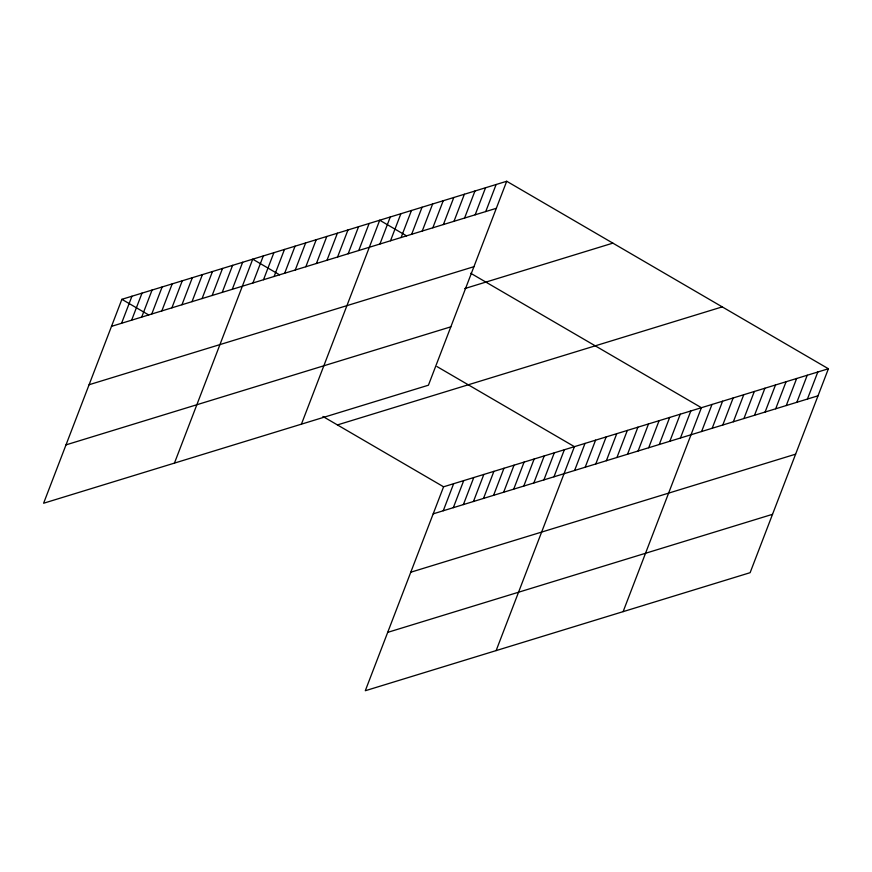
<?xml version="1.0" encoding="UTF-8"?>
<svg xmlns="http://www.w3.org/2000/svg" width="872" height="872" viewBox="0 0 872 872"><rect width="100%" height="100%" fill="white"/><g stroke="black" fill="none" stroke-linecap="round" stroke-linejoin="round"><path stroke-width="1.31" d="M506.708 181.267L121.884 299.314L43.6 503.242L428.425 385.206L506.708 181.267L828.4 368.758L750.116 572.686L365.292 690.733L443.576 486.794L828.4 368.758M121.568 323.272L131.945 296.229M131.628 320.188L142.016 293.134M141.7 317.092L152.077 290.049M151.761 314.007L162.138 286.964M161.821 310.923L172.209 283.88M171.893 307.838L182.27 280.784M181.954 304.742L192.331 277.699M192.014 301.658L202.402 274.615M202.086 298.573L212.463 271.53M212.147 295.488L222.534 268.434M222.207 292.393L232.595 265.35M232.279 289.308L242.656 262.265M174.444 463.108L252.727 259.18L279.552 274.811M252.924 282.975L263.311 255.932M263.507 279.727L273.884 252.684M274.091 276.479L284.468 249.436M284.675 273.241L295.052 246.187M295.259 269.993L305.636 242.95M305.843 266.745L316.22 239.702M316.416 263.497L326.804 236.454M327 260.248L337.388 233.206M337.584 257.011L347.972 229.957M348.168 253.763L358.555 226.72M358.752 250.515L369.128 223.472M301.429 424.152L379.712 220.224L406.548 235.865M379.92 244.018L390.296 216.975M390.503 240.77L400.88 213.727M401.087 237.533L411.464 210.479M411.66 234.285L422.048 207.242M422.244 231.036L432.632 203.994M432.828 227.788L443.216 200.745M443.412 224.54L453.789 197.497M453.996 221.292L464.373 194.249M464.58 218.055L474.957 191.012M475.164 214.806L485.541 187.763M485.748 211.558L496.124 184.515M443.259 510.752L453.636 483.709M453.32 507.668L463.708 480.625M463.392 504.583L473.769 477.54M473.452 501.498L483.829 474.444M483.513 498.403L493.901 471.36M493.585 495.318L503.962 468.275M503.645 492.233L514.033 465.19M513.706 489.148L524.094 462.095M523.778 486.053L534.155 459.01M533.838 482.968L544.226 455.925M543.91 479.883L554.287 452.841M553.971 476.799L564.348 449.756M496.135 650.599L574.419 446.66L437.003 366.578M574.615 470.466L585.003 443.412M585.199 467.218L595.576 440.175M595.783 463.969L606.16 436.927M606.367 460.721L616.744 433.678M616.951 457.473L627.328 430.43M627.535 454.225L637.912 427.182M638.108 450.988L648.496 423.945M648.692 447.739L659.079 420.696M659.276 444.491L669.663 417.448M669.86 441.243L680.247 414.2M680.443 437.995L690.82 410.952M623.12 611.643L701.404 407.704L470.706 273.252M701.611 431.509L711.988 404.466M712.195 428.261L722.572 401.218M722.779 425.013L733.156 397.97M733.352 421.765L743.74 394.722M743.936 418.516L754.324 391.474M754.52 415.279L764.908 388.225M765.104 412.031L775.491 384.988M775.688 408.783L786.064 381.74M786.272 405.535L796.648 378.492M796.855 402.286L807.232 375.243M807.439 399.049L817.816 371.995M111.496 326.357L496.332 208.31M89.097 384.726L473.921 266.69M464.711 288.588L612.863 243.135M66.01 444.873L450.835 326.826M337.42 424.926L722.245 306.879M433.199 513.848L818.023 395.801M410.788 572.217L795.613 454.17M387.702 632.364L772.527 514.317M121.884 299.314L148.709 314.956M322.913 416.467L443.576 486.794"/></g></svg>
